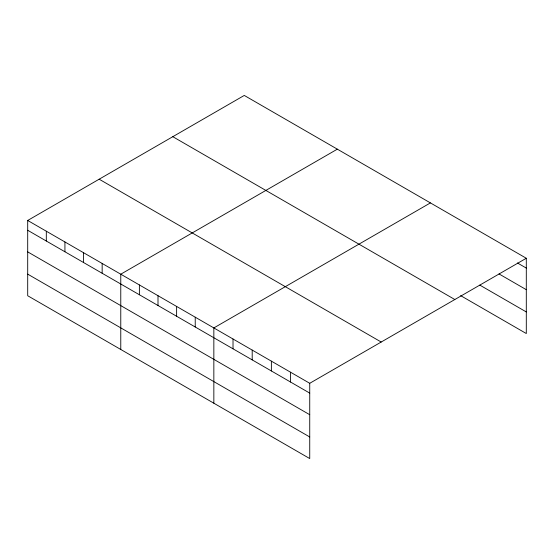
<?xml version="1.0" encoding="UTF-8"?>
<svg xmlns="http://www.w3.org/2000/svg" width="554" height="554" viewBox="0 0 554 554"><rect width="100%" height="100%" fill="white"/><g stroke="black" fill="none" stroke-linecap="round" stroke-linejoin="round"><path stroke-width="0.83" d="M27.7 220.464L309.734 383.292L309.734 458.567L27.7 295.739L27.7 220.464L244.266 95.433L526.3 258.261L526.3 333.536L460.651 295.635M337.338 149.165L120.772 274.195L120.772 349.47M430.41 202.903L213.844 327.933L213.844 403.208M309.734 383.292L526.3 258.261M517.45 262.97L526.3 268.081M499.009 273.925L526.3 289.68M479.826 285.109L526.3 311.937M172.8 136.693L454.834 299.527M99.166 179.205L381.2 342.033M27.7 230.277L309.734 393.111M27.7 251.876L309.734 414.711M27.7 274.133L309.734 436.968M290.559 372.226L290.559 382.038M271.377 361.153L271.377 370.965M252.202 350.08L252.202 359.892M233.019 339.006L233.019 348.819M195.23 317.186L195.23 326.998M176.615 306.438L176.615 316.251M158.001 295.691L158.001 305.503M139.386 284.943L139.386 294.763M102.158 263.448L102.158 273.267M83.543 252.7L83.543 262.52M64.929 241.959L64.929 251.772M46.314 231.212L46.314 241.025"/></g></svg>
